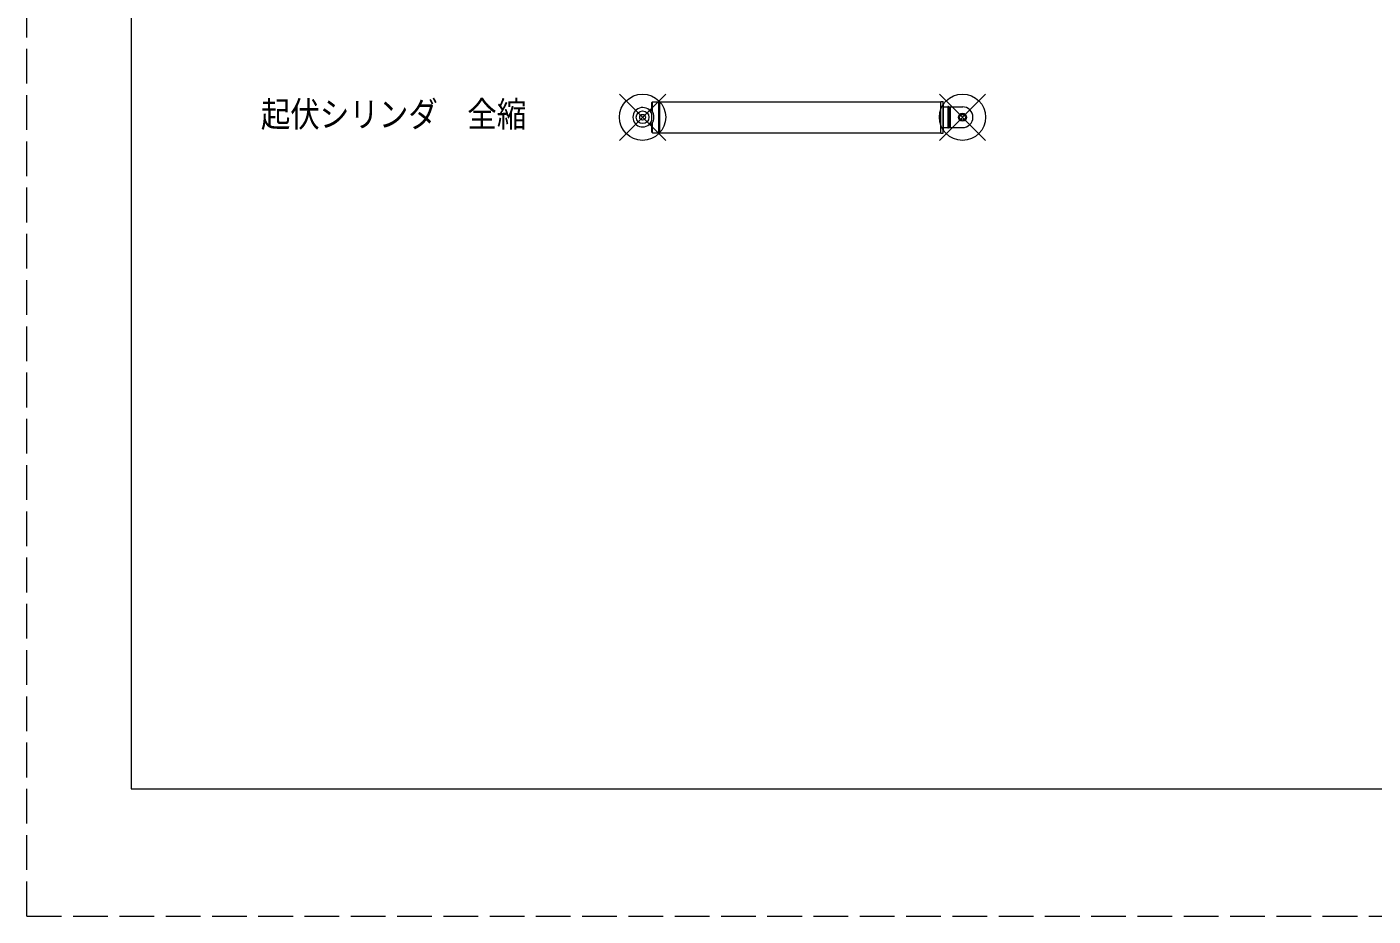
# Model space of a CAD drawing. Units: millimetres on the paper. Extents: x -420 to 420, y -297 to 297.
# Drawn here: x -420.5 to -304.1, y -297 to -220.1 of the extents above; entities that cross this region are included whole.
import ezdxf
from ezdxf.enums import TextEntityAlignment as Align

# ---------------------------------------------------------------- set-up
doc = ezdxf.new("R2010")
doc.units = ezdxf.units.MM
doc.header["$PDMODE"] = 32
doc.header["$PDSIZE"] = 0.5
doc.linetypes.add('DASHED3', pattern=[4, 3, -1])
doc.layers.add('0-0_0', color=7, linetype='Continuous', lineweight=18)
doc.layers.add('0-1_1', color=7, linetype='DASHED3', lineweight=18)
doc.styles.add('ＭＳ ゴシック', font='')
doc.styles.get('ＭＳ ゴシック').set_extended_font_data('MS Gothic')

msp = doc.modelspace()

# ---------------------------------------------------------------- linework, layer by layer
at = {"layer": '0-0_0'}
for p, q in [((-369.281, -229.91), (-365.281, -225.91)), ((-369.281, -225.91), (-365.281, -229.91)), ((-366.481, -226.623), (-366.431, -226.573)), ((-366.481, -227.337), (-366.481, -226.623)), ((-366.431, -226.573), (-365.881, -226.573)), ((-366.431, -227.414), (-366.431, -226.573)), ((-365.881, -229.247), (-365.881, -226.573)), ((-365.781, -229.247), (-365.781, -226.573)), ((-365.781, -226.573), (-341.511, -226.573)), ((-341.631, -229.91), (-337.631, -225.91)), ((-341.631, -225.91), (-337.631, -229.91)), ((-341.311, -229.28), (-341.311, -226.54)), ((-341.311, -226.76), (-341.261, -226.81)), ((-341.261, -229.01), (-341.261, -226.81)), ((-366.481, -228.171), (-366.481, -227.649)), ((-341.261, -227.01), (-340.911, -227.01)), ((-340.911, -227.01), (-340.911, -228.81)), ((-340.811, -227.01), (-340.811, -228.81)), ((-340.811, -227.01), (-339.608, -227.01)), ((-340.681, -228.81), (-340.681, -227.01)), ((-366.481, -229.197), (-366.481, -228.483)), ((-366.431, -229.247), (-366.481, -229.197)), ((-366.431, -229.247), (-366.431, -228.405)), ((-341.311, -229.06), (-341.261, -229.01)), ((-341.261, -228.81), (-340.911, -228.81)), ((-340.811, -228.81), (-339.631, -228.81)), ((-366.431, -229.247), (-365.881, -229.247)), ((-365.781, -229.247), (-341.511, -229.247)), ((-341.511, -229.28), (-341.311, -229.28))]:
    msp.add_line(p, q, dxfattribs=at)
msp.add_lwpolyline([(-341.511, -229.28), (-341.511, -226.54), (-341.311, -226.54)], dxfattribs=at)
for centre, radius in [((-367.281, -227.91), 2), ((-339.631, -227.91), 2), ((-339.631, -227.91), 0.35)]:
    msp.add_circle(centre, radius, dxfattribs=at)
at = {"layer": '0-0_0', "color": 2}
msp.add_circle((-367.281, -227.91), 0.55, dxfattribs=at)
at = {"layer": '0-0_0'}
for centre, radius, start, end in [((-365.831, -226.693), 0.13, 67.38014, 112.61986), ((-367.281, -227.91), 0.842, 18.06907, 341.93093), ((-366.481, -227.649), 0.312, 90, 118.74822), ((-367.281, -227.91), 0.984, 324.39366, 35.60634), ((-340.861, -227.04), 0.0583, 30.96376, 149.03624), ((-339.631, -227.91), 0.9, 270, 90), ((-366.481, -228.171), 0.312, 241.25178, 270), ((-340.861, -228.78), 0.0583, 210.96376, 329.03624), ((-365.831, -229.127), 0.13, 247.38014, 292.61986)]:
    msp.add_arc(centre, radius, start, end, dxfattribs=at)
for p in [(-367.281, -227.91), (-367.281, -227.91), (-339.631, -227.91), (-339.631, -227.91)]:
    msp.add_point(p, dxfattribs=at)
at = {"layer": '0-1_1'}
for q in [(-420.5, 297), (420.5, -297), (420.5, -297)]:
    msp.add_line((-420.5, -297), q, dxfattribs=at)
at = {"layer": '0-1_1', "linetype": 'Continuous'}
for p, q in [((-411.5, 284), (-411.5, -286)), ((-411.5, -286), (411.5, -286))]:
    msp.add_line(p, q, dxfattribs=at)

# ---------------------------------------------------------------- texts
at = {"layer": '0-0_0', "style": 'ＭＳ ゴシック', "width": 0.85}
msp.add_text('起伏シリンダ\u3000全縮', height=2.199, dxfattribs=at).set_placement((-400.281, -229.41), align=Align.BOTTOM_LEFT)

doc.saveas('drawing.dxf')
